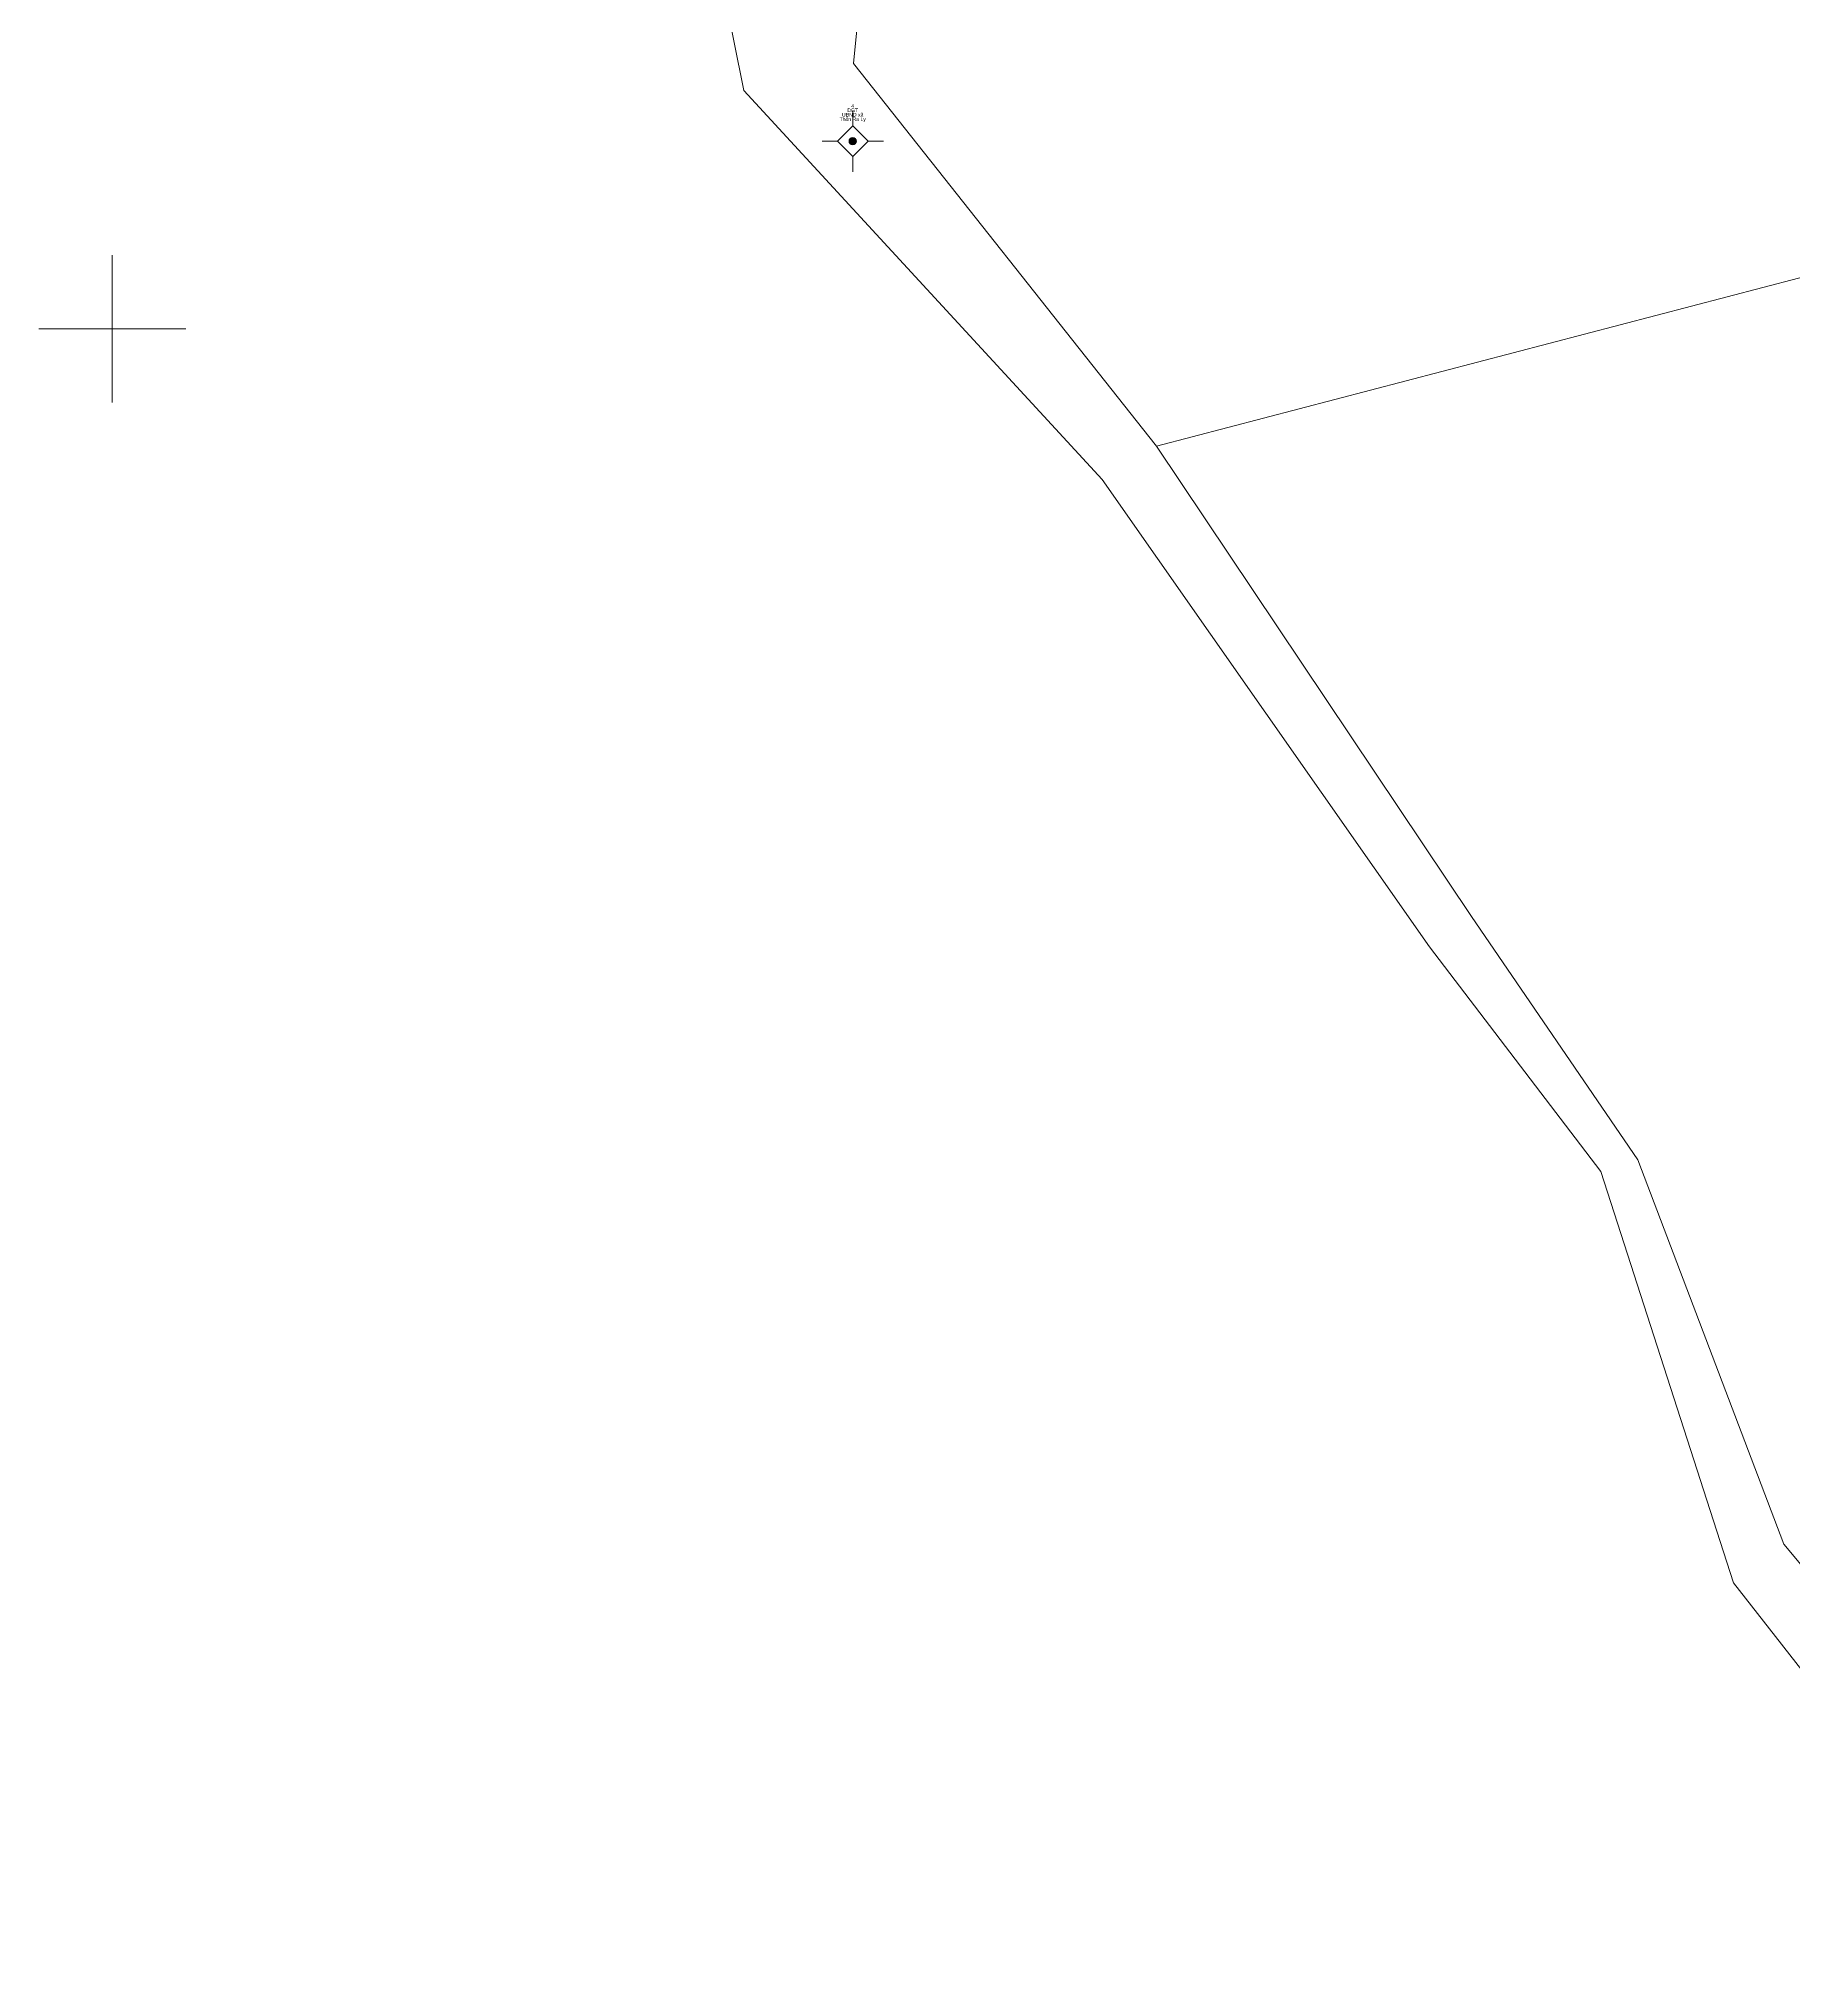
# Model space of a CAD drawing. Header units: metres. Extents: x 537779 to 539237, y 1851578 to 1853294.
# Drawn here: x 538794 to 538937.1, y 1852665.5 to 1852823.7 of the extents above; entities that cross this region are included whole.
import ezdxf
from ezdxf.enums import TextEntityAlignment as Align

# ---------------------------------------------------------------- set-up
doc = ezdxf.new("R2010")
doc.units = ezdxf.units.M
doc.header["$LTSCALE"] = 0.12
for name, color, linetype, lineweight in [('10', 7, 'Continuous', 13), ('11', 7, 'Continuous', 13), ('23', 7, 'Continuous', 13), ('60', 7, 'Continuous', 13)]:
    doc.layers.add(name, color=color, linetype=linetype, lineweight=lineweight)
doc.layers.add('15', color=7, linetype='Continuous')

msp = doc.modelspace()

# ---------------------------------------------------------------- hatches: boundary and pattern name
at = {"layer": '11'}
msp.add_hatch(color=256, dxfattribs=at).paths.add_polyline_path([(538860.699, 1852815.31, 1), (538860.1, 1852815.31, 1)])

# ---------------------------------------------------------------- linework, layer by layer
at = {"layer": '10'}
msp.add_line((538885.18, 1852790.42), (539002.35, 1852821.08), dxfattribs=at)
at = {"layer": '11'}
for p, q in [((538860.4, 1852817.81), (538860.4, 1852816.56)), ((538859.15, 1852815.31), (538857.9, 1852815.31)), ((538862.9, 1852815.31), (538861.65, 1852815.31)), ((538860.4, 1852814.06), (538860.4, 1852812.81))]:
    msp.add_line(p, q, dxfattribs=at)
msp.add_lwpolyline([(538860.4, 1852816.56), (538859.15, 1852815.31), (538860.4, 1852814.06), (538861.65, 1852815.31)], close=True, dxfattribs=at)
msp.add_circle((538860.4, 1852815.31), 0.3, dxfattribs=at)
at = {"layer": '23'}
for points in [[(538993.57, 1852661.88), (538987.18, 1852663.82), (538966.58, 1852668.39), (538948.78, 1852676.54), (538932.26, 1852697.66), (538921.43, 1852731.25), (538907.45, 1852749.58), (538880.75, 1852787.7), (538851.52, 1852819.45), (538849.88, 1852827.58), (538862.34, 1852918), (538864.21, 1852953.44), (538861.01, 1852994.35), (538860.89, 1853000)], [(538885.18, 1852790.42), (538860.46, 1852821.66), (538864.92, 1852866.77)], [(538988.08, 1852668.23), (538968.83, 1852673.43), (538952.75, 1852681.2), (538936.35, 1852700.82), (538924.44, 1852732.19), (538910.87, 1852752.04), (538885.18, 1852790.42)]]:
    msp.add_lwpolyline(points, dxfattribs=at)
at = {"layer": '60'}
for p, q in [((538800, 1852794), (538800, 1852806)), ((538794, 1852800), (538806, 1852800))]:
    msp.add_line(p, q, dxfattribs=at)

# ---------------------------------------------------------------- texts
at = {"layer": '15'}
for s, width, p in [('UBND xã', 1.05, (538860.4, 1852817.32)), ('4', 0.9, (538860.4, 1852818.04))]:
    msp.add_text(s, height=0.3, dxfattribs=dict(at, width=width)).set_placement(p, align=Align.CENTER)
for s, p in [('DGT', (538860.4, 1852817.68)), ('Thôn Ra Ly', (538860.4, 1852816.96))]:
    msp.add_text(s, height=0.3, dxfattribs=at).set_placement(p, align=Align.CENTER)

doc.saveas('drawing.dxf')
